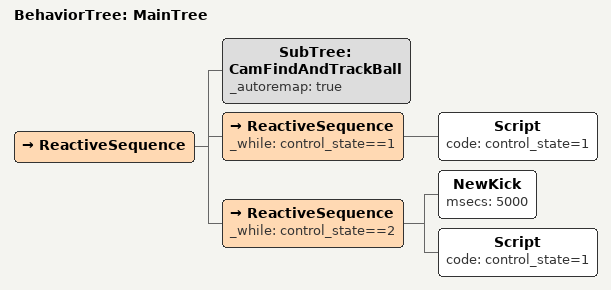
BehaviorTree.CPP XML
<!-- for kick motion test -->
<root BTCPP_format="4" >
    <include path="./subtrees/subtree_cam_find_and_track_ball.xml" />
    <include path="./subtrees/subtree_find_ball.xml" />
    <BehaviorTree ID="MainTree">
        <ReactiveSequence>
            <SubTree ID="CamFindAndTrackBall" _autoremap="true" />
            <ReactiveSequence _while="control_state==1" >
                <Script code="control_state=1" />
            </ReactiveSequence>
            <ReactiveSequence _while="control_state==2">
                <NewKick msecs="5000" />
                <Script code="control_state=1" />
            </ReactiveSequence>
        </ReactiveSequence>
    </BehaviorTree>
</root>
